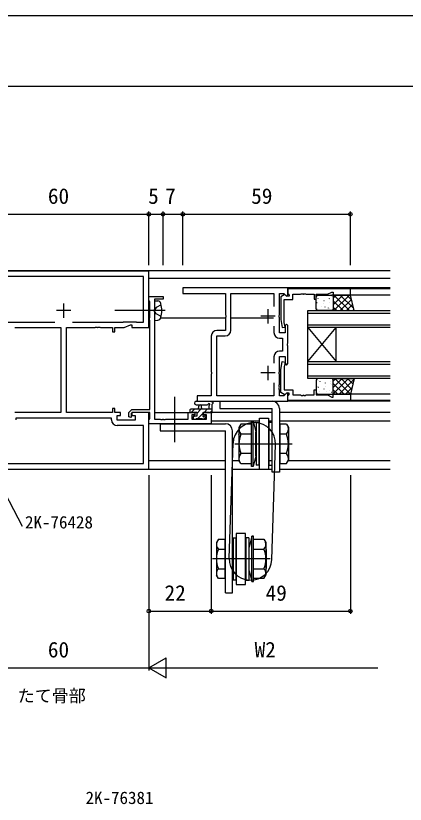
# Model space of a CAD drawing. Units: millimetres, scale not verified. Extents: x -437 to 438, y -344 to 341.
# Drawn here: x 61.6 to 198.8, y 28.2 to 306.3 of the extents above; entities that cross this region are included whole.
import ezdxf
from ezdxf.enums import TextEntityAlignment as Align

# ---------------------------------------------------------------- set-up
doc = ezdxf.new("R2010")
doc.units = ezdxf.units.MM
doc.header["$LTSCALE"] = 2
for name, color, linetype in [('0-1_USER1', 3, 'Continuous'), ('0-2_YKK_11', 7, 'Continuous'), ('0-3_YKK_12', 2, 'Continuous'), ('0-4_YKK_13', 4, 'Continuous'), ('0-6_YKK_D', 6, 'Continuous'), ('0-7_YKK_ZWAK', 7, 'Continuous')]:
    doc.layers.add(name, color=color, linetype=linetype)
doc.styles.add('ＭＳ ゴシック', font='')
doc.styles.get('ＭＳ ゴシック').set_extended_font_data('MS Gothic')

msp = doc.modelspace()

# ---------------------------------------------------------------- linework, layer by layer
at = {"layer": '0-2_YKK_11'}
for p, q in [((78.499, 199.8), (78.499, 204.8)), ((80.999, 202.3), (75.999, 202.3)), ((152.999, 200.3), (147.999, 200.3)), ((150.499, 197.8), (150.499, 202.8)), ((152.569, 196.838), (152.569, 194.57)), ((152.569, 186.03), (152.569, 183.762)), ((150.499, 177.8), (150.499, 182.8)), ((152.999, 180.3), (147.999, 180.3))]:
    msp.add_line(p, q, dxfattribs=at)
for points in [[(108.499, 216.2), (48.499, 216.2)], [(81.665, 198.23), (99.426, 198.23), (99.576, 198.3), (103.999, 198.3), (104.149, 198.23), (106.569, 198.23), (106.569, 214.27), (50.429, 214.27), (50.429, 198.23), (52.848, 198.23), (52.999, 198.3), (57.421, 198.3), (57.571, 198.23), (75.333, 198.23)], [(95.699, 167.8), (95.699, 166.3), (79.499, 166.3), (79.499, 196.3), (89.54, 196.3), (89.724, 196.42), (90.274, 196.42), (90.457, 196.3), (90.54, 196.3), (90.724, 196.42), (91.274, 196.42), (91.457, 196.3), (95.699, 196.3), (95.699, 194.8), (96.499, 194.8), (96.499, 196.3), (99.854, 196.3), (101.999, 197.3), (102.499, 197.3), (102.499, 196.3), (108.499, 196.3), (108.499, 216.2)], [(157.499, 210.3), (120.499, 210.3), (120.499, 208.37), (135.499, 208.37), (135.499, 200.758), (135.619, 200.575), (135.619, 200.025), (135.499, 199.842), (135.499, 195.3), (132.499, 195.3)], [(154.499, 199.842), (154.379, 200.025), (154.379, 200.575), (154.499, 200.758), (154.499, 208.37), (156.104, 208.37), (157.128, 207.346), (157.499, 207.5), (157.499, 210.3)], [(108.784, 199.664), (108.869, 199.827), (108.869, 205.401), (108.684, 205.601), (108.499, 205.8), (108.499, 207.3), (113.499, 207.3), (113.499, 206.3), (110.499, 206.3), (110.499, 202.758), (110.379, 202.575), (110.379, 202.025), (110.499, 201.842)], [(137.429, 195.37), (137.429, 208.37), (152.569, 208.37), (152.569, 203.762)], [(110.499, 201.842), (110.499, 164.03), (112.54, 164.03), (112.724, 163.91), (113.274, 163.91), (113.457, 164.03), (113.54, 164.03), (113.724, 163.91), (114.274, 163.91), (114.457, 164.03), (122.399, 164.03), (122.399, 166.3), (124.699, 166.3), (124.699, 165.5), (123.599, 165.5), (123.599, 164.03), (128.869, 164.03), (128.869, 165.5), (127.699, 165.5), (127.699, 166.3), (130.499, 166.3), (130.499, 162.4), (108.499, 162.4), (108.499, 163.83), (108.684, 164.029), (108.869, 164.229), (108.869, 166.3), (102.599, 166.3), (102.299, 166), (102.299, 164.69), (102.113, 164.572), (101.499, 164.859), (101.499, 166.331), (102.567, 167.4), (108.869, 167.4), (108.869, 198.773), (108.784, 198.936), (108.699, 199.1), (108.699, 199.5), (108.784, 199.664)], [(130.499, 193.3), (130.499, 180.758), (130.619, 180.575), (130.619, 180.025), (130.499, 179.842), (130.499, 172.23), (125.499, 172.23), (125.499, 170.3), (157.499, 170.3), (157.499, 173.1), (157.128, 173.254), (156.104, 172.23), (154.499, 172.23), (154.499, 174.342), (154.379, 174.525), (154.379, 175.075), (154.499, 175.258), (154.499, 175.342), (154.379, 175.525), (154.379, 176.075), (154.499, 176.258), (154.499, 179.842), (154.379, 180.025), (154.379, 180.575), (154.499, 180.758), (154.499, 186.1), (156.499, 186.1), (156.499, 183.6), (156.999, 183.1), (157.499, 183.6), (157.499, 189.842), (157.379, 190.025), (157.379, 190.575), (157.499, 190.758), (157.499, 197), (156.999, 197.5), (156.499, 197), (156.499, 194.5), (154.499, 194.5), (154.499, 199.842)], [(61.299, 196.3), (77.499, 196.3), (77.499, 166.3), (61.299, 166.3)], [(152.569, 176.838), (152.569, 172.23), (132.429, 172.23), (132.429, 193.37), (135.429, 193.37)], [(154.569, 192.57), (155.569, 192.57), (155.569, 188.03), (154.569, 188.03)], [(48.499, 146.4), (108.499, 146.4), (108.499, 166.3), (102.499, 166.3), (102.499, 165.3), (103.699, 165.3), (103.699, 163.7), (97.299, 163.7), (97.299, 165.3), (98.499, 165.3), (98.499, 166.3), (96.499, 166.3), (96.499, 167.8), (95.699, 167.8)], [(95.369, 163.77), (95.369, 164.37), (61.629, 164.37), (61.629, 163.77)], [(50.429, 148.33), (106.569, 148.33), (106.569, 161.77), (97.369, 161.77)]]:
    msp.add_lwpolyline(points, dxfattribs=at)
for points in [[(179.499, 210), (157.499, 210), (157.499, 208.37), (157.799, 208.07), (157.999, 207.87), (157.999, 207.4), (157.049, 207.4), (156.549, 207.9), (156.211, 207.9), (154.999, 207.2), (154.999, 199.192), (155.506, 196.313), (156.491, 196.487), (156.199, 198.145), (156.199, 206.2), (159.199, 206.2), (159.199, 208.07), (161.99, 208.07), (162.174, 208.19), (162.724, 208.19), (162.907, 208.07), (162.99, 208.07), (163.174, 208.19), (163.724, 208.19), (163.907, 208.07), (166.699, 208.07), (166.699, 206.3), (167.499, 206.3), (167.499, 208.07), (171.433, 208.07), (172.999, 208.8), (173.499, 208.8), (173.499, 207.8), (179.499, 207.8)], [(179.499, 170.6), (157.499, 170.6), (157.499, 172.23), (157.799, 172.53), (157.999, 172.73), (157.999, 173.2), (157.049, 173.2), (156.549, 172.7), (156.211, 172.7), (154.999, 173.4), (154.999, 181.408), (155.506, 184.287), (156.491, 184.113), (156.199, 182.455), (156.199, 174.4), (159.199, 174.4), (159.199, 172.53), (161.99, 172.53), (162.174, 172.41), (162.724, 172.41), (162.907, 172.53), (162.99, 172.53), (163.174, 172.41), (163.724, 172.41), (163.907, 172.53), (166.699, 172.53), (166.699, 174.3), (167.499, 174.3), (167.499, 172.53), (171.433, 172.53), (172.999, 171.8), (173.499, 171.8), (173.499, 172.8), (179.499, 172.8)]]:
    msp.add_lwpolyline(points, close=True, dxfattribs=at)
for centre, start, end in [((132.499, 193.3), 90.00004, 180.00002), ((135.429, 195.37), 270.00002, 360), ((154.569, 194.57), 180.00002, 270), ((154.569, 186.03), 90.00004, 180.00002), ((97.369, 163.77), 180.00002, 270)]:
    msp.add_arc(centre, 2, start, end, dxfattribs=at)
at = {"layer": '0-3_YKK_12'}
for p, q in [((193.499, 216.3), (-36.501, 216.3)), ((108.499, 213.7), (193.499, 213.7)), ((193.483, 210.298), (157.299, 210.298)), ((193.499, 210), (179.199, 210)), ((193.499, 207.8), (179.539, 207.8)), ((193.499, 201.3), (164.501, 201.3)), ((112.744, 199.8), (135.499, 199.8)), ((137.429, 199.8), (152.385, 199.8)), ((164.501, 197.3), (193.499, 197.3)), ((164.501, 184.3), (164.501, 196.3)), ((164.501, 184.3), (174.501, 196.3)), ((164.501, 196.3), (174.501, 184.3)), ((174.501, 184.3), (174.501, 196.3)), ((193.499, 183.3), (164.501, 183.3)), ((164.501, 179.3), (193.499, 179.3)), ((193.499, 172.8), (179.499, 172.8)), ((193.483, 170.298), (157.299, 170.3)), ((193.499, 170.6), (179.199, 170.6)), ((110.499, 166.3), (123.269, 166.3)), ((151.999, 166.3), (130.569, 166.3)), ((193.499, 166.3), (154.499, 166.3)), ((147.479, 163.3), (130.499, 163.3)), ((151.999, 163.3), (150.679, 163.3)), ((193.499, 163.3), (154.499, 163.3)), ((135.499, 149.3), (108.499, 149.3)), ((140.403, 149.3), (137.999, 149.3)), ((146.319, 149.3), (145.732, 149.3)), ((147.479, 149.3), (147.319, 149.3)), ((151.999, 149.3), (150.679, 149.3)), ((154.659, 149.3), (154.499, 149.3)), ((193.499, 149.3), (157.514, 149.3)), ((135.499, 146.3), (21.499, 146.3)), ((151.999, 146.3), (137.999, 146.3)), ((193.499, 146.3), (154.499, 146.3))]:
    msp.add_line(p, q, dxfattribs=at)
for points in [[(193.499, 196.3), (164.501, 196.3), (164.501, 202.3), (193.499, 202.3)], [(193.499, 178.3), (164.501, 178.3), (164.501, 184.3), (193.499, 184.3)]]:
    msp.add_lwpolyline(points, dxfattribs=at)
at = {"layer": '0-4_YKK_13'}
for p, q in [((167.499, 202.8), (167.499, 207.3)), ((167.735, 206.877), (167.743, 206.87)), ((167.999, 207.8), (172.999, 207.8)), ((168.026, 206.536), (168.05, 206.492)), ((170.218, 205.893), (170.242, 205.849)), ((171.923, 206.721), (171.93, 206.714)), ((172.066, 206.533), (172.155, 206.486)), ((172.842, 207.327), (172.866, 207.283)), ((173.499, 206.637), (174.662, 207.8)), ((173.499, 204.392), (176.907, 207.8)), ((173.499, 207.3), (173.499, 202.8)), ((173.652, 202.3), (179.152, 207.8)), ((173.72, 207.8), (179.219, 202.3)), ((175.897, 202.3), (179.871, 206.274)), ((175.965, 207.8), (180.637, 203.128)), ((178.21, 207.8), (179.914, 206.095)), ((110.498, 205.8), (111.618, 205.702)), ((110.498, 205.8), (110.498, 198.8)), ((167.594, 204.46), (167.618, 204.416)), ((167.69, 205.15), (167.779, 205.104)), ((167.92, 203.116), (167.928, 203.109)), ((169.484, 203.868), (169.508, 203.825)), ((169.94, 204.902), (169.948, 204.895)), ((170.542, 203.644), (170.63, 203.597)), ((171.675, 203.225), (171.699, 203.181)), ((172.108, 205.302), (172.132, 205.258)), ((173.499, 205.775), (176.974, 202.3)), ((173.499, 203.53), (174.729, 202.3)), ((178.142, 202.3), (180.31, 204.468)), ((114.252, 202.3), (96.573, 202.3)), ((172.999, 202.3), (167.999, 202.3)), ((172.108, 202.96), (172.115, 202.953)), ((180.387, 202.3), (180.75, 202.663)), ((110.498, 198.8), (111.618, 198.898)), ((172.999, 178.3), (167.999, 178.3)), ((173.276, 178.217), (173.295, 178.181)), ((173.499, 177.452), (174.348, 178.3)), ((173.499, 175.206), (176.593, 178.3)), ((173.499, 172.961), (178.838, 178.3)), ((174.034, 178.3), (179.506, 172.828)), ((176.279, 178.3), (179.946, 174.633)), ((178.524, 178.3), (180.385, 176.439)), ((180.769, 178.3), (180.825, 178.244)), ((167.499, 177.8), (167.499, 173.3)), ((168.023, 175.358), (168.047, 175.314)), ((168.208, 175.316), (168.297, 175.27)), ((168.425, 177.497), (168.432, 177.49)), ((168.757, 177.383), (168.781, 177.339)), ((170.63, 175.522), (170.637, 175.515)), ((170.647, 176.792), (170.671, 176.748)), ((172.584, 176.699), (172.672, 176.652)), ((172.612, 177.341), (172.62, 177.335)), ((172.839, 176.149), (172.863, 176.105)), ((173.499, 173.3), (173.499, 177.8)), ((173.499, 176.589), (177.288, 172.8)), ((175.583, 172.8), (180.76, 177.977)), ((167.591, 173.282), (167.615, 173.238)), ((167.999, 172.8), (172.999, 172.8)), ((168.61, 173.736), (168.617, 173.729)), ((170.215, 174.715), (170.239, 174.671)), ((171.06, 173.81), (171.148, 173.763)), ((172.105, 174.124), (172.129, 174.08)), ((172.797, 173.58), (172.805, 173.574)), ((173.499, 174.344), (175.043, 172.8)), ((177.828, 172.8), (180.037, 175.009)), ((117.499, 171.9), (117.499, 155.9)), ((125.141, 170.3), (130.303, 170.3)), ((133.498, 170.3), (133.498, 167.8)), ((133.498, 170.3), (151.998, 170.3)), ((122.969, 167.2), (122.969, 166.6)), ((122.984, 167.296), (123.173, 167.484)), ((130.869, 167.5), (123.269, 167.5)), ((123.379, 166.3), (124.579, 167.5)), ((125.141, 169.1), (129.102, 169.097)), ((125.369, 166.045), (126.824, 167.5)), ((125.969, 167.5), (126.071, 168.644)), ((127.169, 167.5), (127.067, 168.644)), ((128.069, 166.5), (129.069, 167.5)), ((129.669, 168.68), (129.669, 167.5)), ((130.114, 166.3), (130.869, 167.054)), ((130.869, 166.6), (130.869, 169.28)), ((133.498, 167.8), (151.998, 167.8)), ((151.998, 145.3), (151.998, 167.8)), ((123.269, 166.3), (123.869, 166.3)), ((124.169, 164.8), (124.169, 164.3)), ((124.173, 164.849), (124.424, 165.1)), ((125.169, 164.2), (127.269, 164.2)), ((125.769, 164.2), (127.769, 166.2)), ((127.814, 164), (128.802, 164.988)), ((128.569, 165.1), (128.23, 165.1)), ((128.281, 164.088), (128.781, 164.588)), ((129.969, 166.3), (130.569, 166.3)), ((147.478, 146.3), (147.478, 164.3)), ((147.478, 164.3), (150.678, 164.3)), ((150.678, 164.3), (150.678, 146.3)), ((112.499, 162.4), (135.499, 162.4)), ((112.499, 162.4), (112.499, 159.9)), ((124.469, 164), (124.969, 164)), ((127.469, 164), (128.069, 164)), ((144.658, 147.3), (144.658, 163.3)), ((144.658, 163.3), (145.258, 163.3)), ((146.318, 162.8), (146.318, 147.8)), ((146.318, 162.8), (147.318, 162.8)), ((147.318, 162.8), (147.318, 147.8)), ((150.838, 162.8), (150.838, 147.8)), ((151.838, 162.8), (150.838, 162.8)), ((151.838, 162.8), (151.838, 147.8)), ((154.658, 162.228), (154.658, 148.372)), ((156.978, 162.228), (154.658, 162.228)), ((156.978, 162.228), (157.658, 161.05)), ((112.499, 159.9), (135.499, 159.9)), ((135.499, 102.7), (135.499, 159.9)), ((137.999, 102.7), (137.999, 159.9)), ((140.158, 158.624), (140.258, 158.724)), ((140.158, 158.624), (140.158, 151.977)), ((140.258, 161.05), (140.258, 149.55)), ((144.658, 158.764), (140.939, 158.764)), ((146.158, 151.1), (146.158, 159.5)), ((156.978, 158.764), (154.658, 158.764)), ((157.658, 161.05), (157.658, 149.55)), ((136.823, 114.951), (138.183, 155.551)), ((138.758, 155.3), (159.058, 155.3)), ((151.814, 114.449), (153.174, 155.049)), ((140.158, 151.977), (140.258, 151.877)), ((144.658, 151.836), (140.939, 151.836)), ((156.978, 151.836), (154.658, 151.836)), ((140.939, 148.372), (140.258, 149.55)), ((140.939, 148.372), (144.658, 148.372)), ((147.318, 147.8), (146.318, 147.8)), ((150.838, 147.8), (151.838, 147.8)), ((154.658, 148.372), (156.978, 148.372)), ((156.978, 148.372), (157.658, 149.55)), ((150.678, 146.3), (147.478, 146.3)), ((139.319, 123.7), (139.319, 105.7)), ((142.519, 123.7), (139.319, 123.7)), ((142.519, 105.7), (142.519, 123.7)), ((145.339, 122.7), (144.739, 122.7)), ((145.339, 106.7), (145.339, 122.7)), ((133.019, 121.628), (132.339, 120.45)), ((132.339, 120.45), (132.339, 108.95)), ((133.019, 121.628), (135.339, 121.628)), ((135.339, 121.628), (135.339, 107.772)), ((138.159, 122.2), (138.159, 107.2)), ((138.159, 122.2), (139.159, 122.2)), ((139.159, 122.2), (139.159, 107.2)), ((142.679, 122.2), (142.679, 107.2)), ((143.679, 122.2), (142.679, 122.2)), ((143.679, 122.2), (143.679, 107.2)), ((149.739, 120.45), (149.739, 108.95)), ((133.019, 118.164), (135.339, 118.164)), ((143.839, 110.5), (143.839, 118.9)), ((145.339, 118.164), (149.058, 118.164)), ((149.839, 118.023), (149.739, 118.123)), ((149.839, 118.023), (149.839, 111.376)), ((151.239, 114.7), (130.939, 114.7)), ((149.839, 111.376), (149.739, 111.276)), ((133.019, 107.772), (132.339, 108.95)), ((133.019, 111.236), (135.339, 111.236)), ((145.339, 111.236), (149.058, 111.236)), ((149.058, 107.772), (149.739, 108.95)), ((135.339, 107.772), (133.019, 107.772)), ((139.159, 107.2), (138.159, 107.2)), ((139.319, 105.7), (142.519, 105.7)), ((142.679, 107.2), (143.679, 107.2)), ((149.058, 107.772), (145.339, 107.772)), ((135.499, 102.7), (137.999, 102.7))]:
    msp.add_line(p, q, dxfattribs=at)
for points in [[(180.838, 202.3), (179.499, 207.8), (173.499, 207.8), (173.499, 202.3)], [(180.838, 178.3), (179.499, 172.8), (173.499, 172.8), (173.499, 178.3)]]:
    msp.add_lwpolyline(points, close=True, dxfattribs=at)
for points in [[(112.862, 204.35), (111.047, 203.445), (110.438, 202.3)], [(112.862, 200.25), (111.047, 201.155), (110.438, 202.3)], [(154.498, 167.8), (154.498, 145.3), (151.998, 145.3)], [(124.069, 166.5), (125.369, 166.5), (125.369, 165.1), (124.469, 165.1)], [(127.769, 165.561), (127.769, 166.5), (129.769, 166.5)], [(144.658, 162.228), (140.939, 162.228), (140.258, 161.05)], [(145.258, 147.3), (145.258, 163.3), (146.158, 159.5)], [(146.158, 151.1), (145.258, 147.3), (144.658, 147.3)], [(144.739, 106.7), (144.739, 122.7), (143.839, 118.9)], [(145.339, 121.628), (149.058, 121.628), (149.739, 120.45)], [(143.839, 110.5), (144.739, 106.7), (145.339, 106.7)]]:
    msp.add_lwpolyline(points, dxfattribs=at)
for centre, radius, start, end in [((167.999, 207.3), 0.5, 90, 179.98379), ((173.004, 207.304), 0.496, 359.49494, 90.50506), ((111.505, 204.407), 1.3, 15.88085, 85), ((104.098, 202.3), 9, 344.11915, 15.88085), ((167.999, 202.8), 0.5, 180, 270), ((172.999, 202.8), 0.5, 270, 360), ((111.505, 200.193), 1.3, 275, 344.11915), ((167.999, 177.8), 0.5, 90, 180), ((172.999, 177.8), 0.5, 0, 90), ((167.999, 173.3), 0.5, 180.01621, 270), ((173.004, 173.296), 0.496, 269.49494, 0.50506), ((125.141, 169.7), 0.6, 89.95977, 269.95977), ((130.303, 170), 0.3, 40.52878, 90), ((130.759, 170.39), 0.3, 220.52878, 280.52878), ((130.869, 169.8), 0.3, 300, 100.52878), ((151.998, 167.8), 2.5, 0, 90), ((123.269, 167.2), 0.3, 90, 180), ((126.569, 168.6), 0.5, 5.09207, 174.90793), ((129.102, 169.397), 0.3, 269.95977, 340.81024), ((129.669, 169.2), 0.3, 300, 160.81024), ((129.969, 168.68), 0.3, 120, 180), ((131.169, 169.28), 0.3, 120, 180), ((123.269, 166.6), 0.3, 180, 270), ((123.869, 166.5), 0.2, 270, 0), ((124.469, 164.8), 0.3, 90, 180), ((124.469, 164.3), 0.3, 180, 270), ((124.969, 164.2), 0.2, 270, 0), ((127.469, 164.2), 0.2, 180, 270), ((127.769, 165.1), 0.25, 123.05573, 326.94427), ((127.469, 165.561), 0.3, 303.05573, 0), ((128.23, 164.8), 0.3, 90, 146.94427), ((128.569, 164.8), 0.3, 315, 90), ((129.969, 166.5), 0.2, 180, 270), ((130.569, 166.6), 0.3, 270, 0), ((128.069, 164.3), 0.3, 270, 315), ((135.499, 159.9), 2.5, 0, 90), ((145.678, 155.3), 7.5, 358.0817, 178.0817), ((149.419, 155.3), 9.161, 157.78069, 202.21931), ((142.804, 160.496), 2.545, 162.88329, 222.88329), ((155.113, 160.496), 2.545, 317.11671, 17.11671), ((148.498, 155.3), 9.161, 337.78069, 22.21931), ((142.804, 150.104), 2.545, 137.11671, 197.11671), ((155.113, 150.104), 2.545, 342.88329, 42.88329), ((134.884, 119.896), 2.545, 162.88329, 222.88329), ((147.193, 119.896), 2.545, 317.11671, 17.11671), ((141.499, 114.7), 9.161, 157.78069, 202.21931), ((140.578, 114.7), 9.161, 337.78069, 22.21931), ((144.319, 114.7), 7.5, 178.0817, 358.0817), ((134.884, 109.504), 2.545, 137.11671, 197.11671), ((147.193, 109.504), 2.545, 342.88329, 42.88329)]:
    msp.add_arc(centre, radius, start, end, dxfattribs=at)
at = {"layer": '0-6_YKK_D'}
for p, q in [((108.499, 218.3), (108.499, 237.3)), ((108.499, 218.3), (108.499, 237.3)), ((113.499, 218.3), (113.499, 237.3)), ((113.499, 218.3), (113.499, 237.3)), ((120.499, 218.3), (120.499, 237.3)), ((120.499, 218.3), (120.499, 237.3)), ((179.499, 218.3), (179.499, 237.3)), ((48.499, 236.3), (108.499, 236.3)), ((108.499, 236.3), (113.499, 236.3)), ((113.499, 236.3), (120.499, 236.3)), ((120.499, 236.3), (179.499, 236.3)), ((108.499, 144.3), (108.499, 95.3)), ((108.499, 144.3), (108.499, 75.3)), ((130.499, 144.3), (130.499, 95.3)), ((130.499, 144.3), (130.499, 95.3)), ((179.499, 144.3), (179.499, 95.3)), ((108.499, 96.3), (130.499, 96.3)), ((130.499, 96.3), (179.499, 96.3)), ((108.499, 76.3), (114.561, 79.8)), ((114.561, 72.8), (114.561, 79.8)), ((48.499, 76.3), (108.499, 76.3)), ((108.499, 76.3), (114.561, 72.8)), ((108.499, 76.3), (120.623, 76.3)), ((115.499, 76.3), (189.132, 76.3))]:
    msp.add_line(p, q, dxfattribs=at)
msp.add_lwpolyline([(53.262, 146.4), (54.448, 144.143), (63.823, 126.3)], dxfattribs=at)
for centre in [(108.499, 236.3), (108.499, 236.3), (113.499, 236.3), (113.499, 236.3), (120.499, 236.3), (120.499, 236.3), (179.499, 236.3), (108.499, 96.3), (130.499, 96.3), (130.499, 96.3), (179.499, 96.3)]:
    msp.add_circle(centre, 0.637, dxfattribs=at)
at = {"layer": '0-7_YKK_ZWAK'}
for p, q in [((438.3, 306.3), (-436.7, 306.3)), ((438.3, 281.3), (-436.7, 281.3))]:
    msp.add_line(p, q, dxfattribs=at)

# ---------------------------------------------------------------- texts
at = {"layer": '0-1_USER1', "style": 'ＭＳ ゴシック'}
msp.add_text('たて骨部', height=4.399, dxfattribs=at).set_placement((62.3, 62.903), align=Align.BOTTOM_LEFT)
at = {"layer": '0-6_YKK_D', "style": 'ＭＳ ゴシック'}
for s, height, p in [('60', 5.499, (72.938, 238.3)), ('5', 5.499, (108.271, 238.3)), ('7', 5.499, (114.25, 238.3)), ('59', 5.499, (144.565, 238.3)), ('2K-76428', 4.399, (64.879, 124.13)), ('22', 5.499, (114.044, 98.3)), ('49', 5.499, (149.651, 98.3)), ('60', 5.499, (72.937, 78.3)), ('W2', 5.499, (145.774, 78.3)), ('2K-76381', 4.399, (86.206, 26.926))]:
    msp.add_text(s, height=height, dxfattribs=at).set_placement(p, align=Align.BOTTOM_LEFT)

doc.saveas('drawing.dxf')
